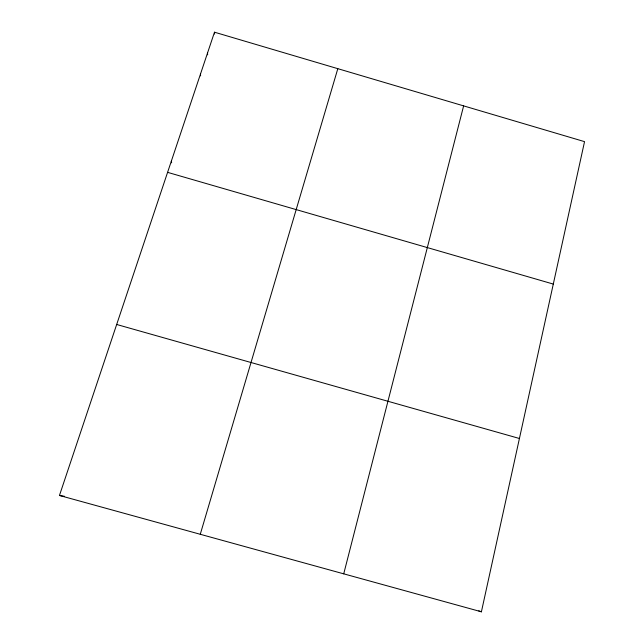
<?xml version="1.0" encoding="UTF-8"?>
<svg xmlns="http://www.w3.org/2000/svg" width="644" height="644" viewBox="0 0 644 644"><rect width="100%" height="100%" fill="white"/><g stroke="black" fill="none" stroke-linecap="round" stroke-linejoin="round"><path stroke-width="0.97" d="M481.406 611.8L584.543 141.64L214.492 32.2L59.457 495.461L481.406 611.8L478.758 610.85M343.727 573.836L463.632 105.882M200.268 534.287L337.818 68.675M59.457 495.461L64.585 496.323M116.677 324.479L519.426 438.492M167.593 172.351L553.301 284.076M171.336 161.161L171.658 162.827M200.461 74.132L200.614 75.855M207.521 53.041L207.65 54.829M214.492 32.2L214.597 34.06"/></g></svg>
